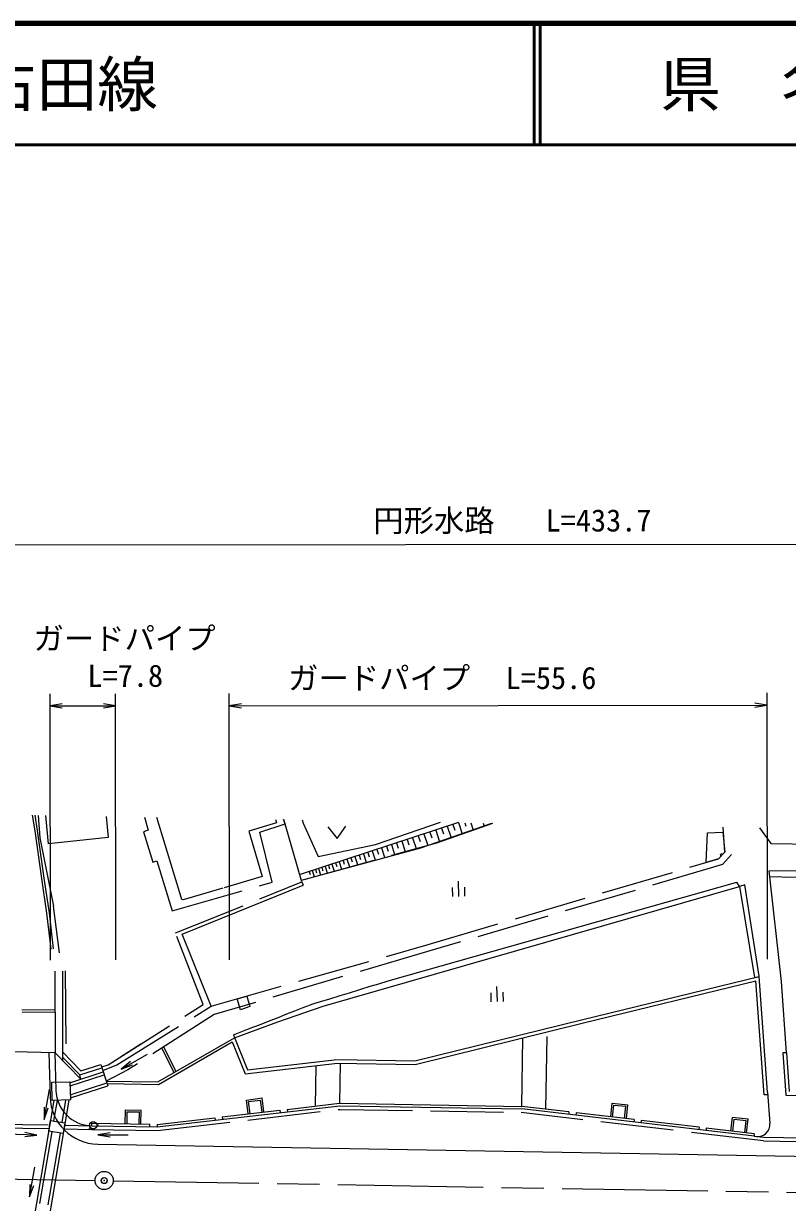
# Model space of a CAD drawing. Units: millimetres, scale not verified. Extents: x 40000 to 680000, y 20000 to 380000.
# Drawn here: x 255666 to 318619, y 282835 to 380000 of the extents above; entities that cross this region are included whole.
import ezdxf
from ezdxf.enums import TextEntityAlignment as Align

# ---------------------------------------------------------------- set-up
doc = ezdxf.new("R2010")
doc.units = ezdxf.units.MM
doc.header["$LTSCALE"] = 1000
doc.header["$PDMODE"] = 32
doc.header["$PDSIZE"] = 500
doc.linetypes.add('CHAIN', pattern=[18.5, 12, -1.5, 3.5, -1.5])
doc.linetypes.add('DASHED', pattern=[7.5, 6, -1.5])
for name, color, linetype, lineweight in [('M-BGD', 7, 'Continuous', 25), ('M-BGD-EXST', 7, 'Continuous', 25), ('M-BMK', 2, 'CHAIN', 13), ('M-BMK-SRVR', 3, 'Continuous', 25), ('M-STR-HTXT', 7, 'Continuous', 13), ('M-STR-STRC', 7, 'Continuous', 25), ('M-TTL', 2, 'Continuous', 140), ('M-TTL-LINE', 7, 'Continuous', 50)]:
    doc.layers.add(name, color=color, linetype=linetype, lineweight=lineweight)
doc.layers.add('M-OTRS', color=6, linetype='Continuous')
doc.layers.add('M-TTL-TXT', color=7, linetype='Continuous')
doc.styles.add('ＭＳ ゴシック', font='')
doc.styles.get('ＭＳ ゴシック').set_extended_font_data('MS Gothic')

# ---------------------------------------------------------------- blocks, each defined once
blk = doc.blocks.new('open_arrow')
at = {"color": 0, "linetype": 'Continuous', "lineweight": -2}
blk.add_lwpolyline([(7.5, 1.25), (0, 0), (7.5, -1.25)], dxfattribs=at)

msp = doc.modelspace()

# ---------------------------------------------------------------- linework, layer by layer
at = {"layer": 'M-BGD', "linetype": 'DASHED'}
for p, q in [((256614, 313467), (256411, 314745)), ((256811, 313499), (256614, 314741)), ((256869, 314737), (256992, 312883)), ((257724, 312386), (257494, 314726)), ((262466, 314641), (262648, 312903)), ((265618, 314586), (265937, 313508)), ((275134, 313343), (277213, 314049)), ((277213, 314049), (277094, 314389)), ((278609, 309250), (277114, 314388)), ((278637, 314362), (278703, 314104)), ((278703, 314104), (279954, 311348)), ((284659, 312335), (290016, 314166)), ((289712, 312468), (294331, 314092)), ((257167, 309544), (256614, 313467)), ((256812, 313495), (256811, 313499)), ((257365, 309573), (256812, 313495)), ((256992, 312883), (258119, 307251)), ((262648, 312903), (257724, 312386)), ((265937, 313508), (265554, 313390)), ((265554, 313390), (266325, 310877)), ((276155, 309235), (275134, 313343)), ((313448, 311714), (313319, 313765)), ((316307, 313713), (317245, 312429)), ((278777, 309463), (289712, 312468)), ((279954, 311348), (284659, 312335)), ((317245, 312429), (341299, 311966)), ((266325, 310877), (266654, 310984)), ((266654, 310984), (267913, 306871)), ((289002, 304094), (312950, 311162)), ((312950, 311162), (313448, 311714)), ((314012, 311517), (313255, 310678)), ((313255, 310678), (289157, 303566)), ((257595, 306665), (257167, 309544)), ((257794, 306691), (257365, 309573)), ((267913, 306871), (276155, 309235)), ((268185, 305052), (278609, 309250)), ((257931, 303721), (257595, 306665)), ((258129, 303743), (257794, 306691)), ((270476, 299160), (268185, 305052)), ((271136, 299013), (289002, 304094)), ((289157, 303566), (271369, 298320)), ((259097, 301915), (259150, 294959)), ((255524, 298714), (258280, 298731)), ((255549, 298514), (258281, 298531)), ((262624, 294186), (270476, 299160)), ((263338, 294189), (271136, 299013)), ((271369, 298320), (264256, 293756)), ((296720, 290747), (296817, 296388)), ((298716, 290514), (298826, 296884)), ((263651, 294837), (265341, 295907)), ((268068, 293537), (267056, 295552)), ((268241, 293637), (267234, 295642)), ((259487, 292701), (262235, 293591)), ((262103, 294001), (262624, 294186)), ((262195, 293716), (263338, 294189)), ((264256, 293756), (262482, 292830)), ((279718, 290775), (279775, 294104)), ((281722, 291005), (281779, 294305)), ((259495, 292441), (262312, 293354)), ((259515, 291711), (262529, 292688)), ((259522, 291451), (262606, 292450)), ((258420, 291248), (258133, 289549)), ((259134, 291268), (258823, 289432)), ((266701, 288764), (281753, 290507)), ((281714, 290506), (296711, 290247)), ((316659, 287903), (296682, 290249)), ((251700, 289022), (257772, 288918)), ((251705, 289322), (257823, 289217)), ((257983, 288661), (256659, 280825)), ((258986, 288897), (261275, 288857)), ((259037, 289196), (261280, 289157)), ((261275, 288857), (266701, 288764)), ((258673, 288544), (257349, 280707)), ((316659, 287903), (357870, 287193)), ((316679, 288203), (319969, 288146))]:
    msp.add_line(p, q, dxfattribs=at)
at = {"layer": 'M-BGD'}
for p, q in [((268696, 307813), (266647, 314569)), ((276506, 314133), (274219, 313441)), ((276425, 314400), (276506, 314133)), ((291514, 314140), (278470, 309862)), ((288396, 312069), (294267, 314093)), ((291053, 313989), (291206, 313523)), ((291053, 313989), (291206, 313523)), ((291519, 314142), (291824, 313211)), ((291519, 314142), (291824, 313211)), ((292027, 314131), (292124, 313835)), ((292535, 314123), (292730, 313529)), ((293530, 314105), (293617, 313841)), ((274219, 313441), (275341, 309690)), ((287726, 312898), (288019, 312003)), ((287726, 312898), (288019, 312003)), ((288196, 313052), (288350, 312582)), ((288196, 313052), (288350, 312582)), ((288666, 313206), (288975, 312266)), ((288666, 313206), (288975, 312266)), ((289152, 313365), (289311, 312880)), ((289152, 313365), (289311, 312880)), ((289637, 313524), (289955, 312554)), ((289637, 313524), (289955, 312554)), ((290112, 313680), (290268, 313205)), ((290112, 313680), (290268, 313205)), ((290588, 313836), (290899, 312886)), ((290588, 313836), (290899, 312886)), ((311920, 310858), (312027, 313312)), ((312027, 313312), (313293, 313364)), ((313293, 313364), (313448, 311714)), ((278564, 309406), (288396, 312069)), ((284786, 311933), (284912, 311548)), ((284786, 311933), (284912, 311548)), ((285171, 312060), (285424, 311290)), ((285171, 312060), (285424, 311290)), ((285576, 312192), (285709, 311788)), ((285576, 312192), (285709, 311788)), ((285980, 312325), (286246, 311516)), ((285980, 312325), (286246, 311516)), ((286406, 312465), (286545, 312039)), ((286406, 312465), (286545, 312039)), ((286831, 312604), (287110, 311753)), ((286831, 312604), (287110, 311753)), ((287278, 312751), (287425, 312304)), ((287278, 312751), (287425, 312304)), ((281995, 311018), (282099, 310703)), ((281995, 311018), (282099, 310703)), ((282310, 311121), (282517, 310491)), ((282310, 311121), (282517, 310491)), ((282642, 311230), (282750, 310899)), ((282642, 311230), (282750, 310899)), ((282973, 311339), (283190, 310676)), ((282973, 311339), (283190, 310676)), ((283321, 311453), (283435, 311105)), ((283321, 311453), (283435, 311105)), ((283669, 311567), (283898, 310871)), ((283669, 311567), (283898, 310871)), ((284035, 311687), (284155, 311321)), ((284035, 311687), (284155, 311321)), ((284401, 311807), (284642, 311075)), ((284401, 311807), (284642, 311075)), ((312950, 311162), (311920, 310858)), ((313448, 311714), (312950, 311162)), ((313119, 311406), (313116, 311506)), ((313202, 311558), (313117, 311506)), ((313154, 311387), (313119, 311406)), ((313202, 311558), (313273, 311520)), ((279208, 310104), (279288, 309858)), ((279208, 310104), (279288, 309858)), ((279453, 310184), (279614, 309693)), ((279453, 310184), (279614, 309693)), ((279711, 310269), (279795, 310011)), ((279711, 310269), (279795, 310011)), ((279969, 310353), (280138, 309837)), ((279969, 310353), (280138, 309837)), ((280240, 310442), (280329, 310171)), ((280240, 310442), (280329, 310171)), ((280511, 310531), (280689, 309989)), ((280511, 310531), (280689, 309989)), ((280796, 310625), (280889, 310340)), ((280796, 310625), (280889, 310340)), ((281081, 310718), (281268, 310148)), ((281081, 310718), (281268, 310148)), ((281381, 310816), (281479, 310517)), ((281381, 310816), (281479, 310517)), ((281680, 310915), (281877, 310315)), ((281680, 310915), (281877, 310315)), ((317106, 310169), (333742, 310243)), ((318143, 301044), (317106, 310169)), ((275341, 309690), (272188, 308754)), ((278609, 309250), (278718, 308979)), ((285716, 301103), (314451, 309231)), ((314660, 308881), (314451, 309231)), ((315121, 309021), (314663, 308865)), ((316294, 301483), (315121, 309021)), ((317164, 309659), (317892, 309695)), ((317892, 309695), (318465, 309645)), ((318465, 309645), (319544, 309677)), ((268749, 304958), (278718, 308979)), ((272085, 308749), (268809, 307769)), ((280359, 299024), (314660, 308880)), ((314660, 308880), (315910, 301375)), ((258613, 303394), (258119, 307251)), ((268809, 307769), (268696, 307813)), ((271136, 299013), (268749, 304958)), ((258303, 295203), (258260, 301905)), ((258905, 294520), (258910, 301905)), ((301753, 297916), (316294, 301469)), ((315910, 301375), (316294, 301469)), ((316978, 291914), (316294, 301469)), ((282524, 300123), (283387, 300388)), ((283387, 300388), (284238, 300649)), ((284238, 300649), (284932, 300861)), ((284932, 300861), (285716, 301103)), ((301825, 297625), (316020, 301093)), ((316692, 291703), (316020, 301093)), ((318545, 295172), (318143, 301044)), ((273259, 299616), (274077, 299849)), ((273537, 298719), (273259, 299616)), ((274077, 299849), (274319, 298981)), ((279431, 299173), (280063, 299368)), ((280063, 299368), (280907, 299626)), ((280907, 299626), (281766, 299890)), ((281766, 299890), (282524, 300123)), ((274319, 298981), (273537, 298719)), ((276625, 297714), (280359, 299024)), ((276717, 298114), (277362, 298366)), ((277362, 298366), (278015, 298621)), ((278015, 298621), (278699, 298888)), ((278699, 298888), (279304, 299124)), ((279304, 299124), (279431, 299173)), ((273041, 296415), (276625, 297714)), ((274346, 297189), (275096, 297482)), ((275096, 297482), (275853, 297777)), ((275853, 297777), (276717, 298114)), ((287914, 294499), (301753, 297916)), ((287948, 294199), (301825, 297625)), ((266733, 292764), (273041, 296415)), ((272958, 296648), (273527, 296869)), ((272958, 296648), (273046, 296417)), ((273046, 296417), (274120, 293751)), ((273527, 296869), (274346, 297189)), ((266785, 292563), (272859, 296079)), ((272859, 296079), (273927, 293426)), ((254820, 295263), (258241, 295204)), ((258241, 295204), (260386, 292992)), ((258241, 295204), (258333, 292063)), ((258905, 295211), (260387, 293684)), ((258905, 294520), (258905, 295211)), ((258905, 294781), (260302, 293341)), ((263706, 293806), (265867, 295061)), ((274120, 293751), (281512, 294607)), ((281552, 294609), (287914, 294499)), ((318540, 295172), (318246, 295152)), ((318246, 295152), (318485, 291672)), ((318540, 295172), (318765, 291968)), ((260302, 293341), (262125, 293932)), ((260387, 293684), (262032, 294217)), ((262032, 294217), (262606, 292450)), ((273927, 293426), (281547, 294309)), ((281547, 294309), (287948, 294199)), ((260386, 292992), (260302, 293341)), ((262480, 292837), (266733, 292764)), ((262545, 292636), (266785, 292563)), ((257364, 289669), (257792, 292132)), ((316995, 291698), (316692, 291703)), ((316978, 291914), (317177, 289346)), ((318485, 291672), (357936, 290993)), ((258166, 291241), (255753, 276970)), ((259388, 291275), (256976, 277004)), ((266687, 289064), (281719, 290805)), ((274030, 291274), (275319, 291443)), ((274180, 290133), (274030, 291274)), ((274199, 291144), (275190, 291274)), ((274328, 290153), (274199, 291144)), ((275320, 290283), (275190, 291274)), ((275469, 290302), (275319, 291443)), ((277392, 290506), (281696, 291004)), ((281719, 290805), (296717, 290547)), ((281722, 291005), (296720, 290747)), ((311912, 288763), (296717, 290547)), ((300613, 290291), (296740, 290746)), ((304061, 289885), (304183, 291029)), ((304183, 291029), (305476, 290892)), ((304211, 289870), (304316, 290864)), ((304316, 290864), (305311, 290758)), ((305205, 289764), (305311, 290758)), ((305354, 289748), (305476, 290892)), ((264040, 289310), (264060, 290460)), ((264060, 290460), (265360, 290437)), ((264190, 289307), (264208, 290307)), ((264208, 290307), (265207, 290290)), ((265190, 289290), (265207, 290290)), ((265340, 289287), (265360, 290437)), ((266664, 289263), (271432, 289815)), ((271432, 289815), (271455, 289616)), ((272028, 289884), (276796, 290437)), ((272028, 289884), (272051, 289686)), ((276796, 290437), (276819, 290238)), ((277392, 290506), (277415, 290307)), ((300613, 290291), (300590, 290092)), ((301209, 290221), (301186, 290022)), ((305976, 289661), (301209, 290221)), ((305976, 289661), (305953, 289462)), ((306572, 289591), (306549, 289393)), ((311339, 289031), (306572, 289591)), ((313962, 288722), (314083, 289865)), ((314083, 289865), (315376, 289728)), ((314111, 288706), (314217, 289700)), ((314217, 289700), (315211, 289595)), ((315105, 288600), (315211, 289595)), ((315255, 288584), (315376, 289728)), ((261049, 288811), (261202, 289035)), ((261280, 289157), (261284, 289357)), ((261280, 289157), (266687, 289064)), ((261284, 289357), (266083, 289275)), ((261697, 289219), (261838, 289223)), ((266080, 289075), (266083, 289275)), ((266664, 289263), (266687, 289064)), ((311339, 289031), (311316, 288833)), ((311935, 288961), (311912, 288763)), ((315866, 288298), (311912, 288763)), ((315889, 288497), (311935, 288961)), ((256761, 288392), (254262, 288473)), ((261797, 288398), (264297, 288404)), ((315889, 288497), (315866, 288298)), ((315866, 288298), (316063, 288275)), ((315866, 288298), (316679, 288203)), ((256162, 283288), (256590, 285751))]:
    msp.add_line(p, q, dxfattribs=at)
for points in [[(257986, 292737), (259485, 292778), (259527, 291278), (258027, 291237)], [(257887, 289591), (259070, 289390), (258919, 288503), (257736, 288703)]]:
    msp.add_lwpolyline(points, close=True, dxfattribs=at)
msp.add_circle((261398, 289191), 300, dxfattribs=at)
for centre, radius, start, end in [((261332, 292157), 3000, 181.67246, 269.01309), ((316180, 289268), 1000, 263.3025, 4.4263)]:
    msp.add_arc(centre, radius, start, end, dxfattribs=at)
at = {"layer": 'M-BGD-EXST'}
for p, q in [((291482, 309309), (291516, 308060)), ((290996, 308796), (291016, 308046)), ((291995, 308823), (292016, 308074)), ((294654, 300638), (294688, 299388)), ((294168, 300124), (294188, 299374)), ((295167, 300152), (295188, 299402))]:
    msp.add_line(p, q, dxfattribs=at)
msp.add_lwpolyline([(280729, 313797), (281507, 312818), (282229, 313839)], dxfattribs=at)
at = {"layer": 'M-BMK'}
for p, q in [((233614, 285133), (261560, 284652)), ((263060, 284626), (361545, 282929))]:
    msp.add_line(p, q, dxfattribs=at)
at = {"layer": 'M-BMK-SRVR'}
msp.add_circle((262307, 284644), 750, dxfattribs=at)
msp.add_point((262307, 284644), dxfattribs=at)
at = {"layer": 'M-OTRS'}
msp.add_point((262310, 284639), dxfattribs=at)
at = {"layer": 'M-STR-HTXT'}
for p, q in [((58191, 336822), (508521, 337306)), ((257876, 302816), (257853, 324760)), ((263270, 302822), (263246, 324766)), ((272638, 302832), (272614, 324776)), ((316922, 324824), (316945, 302880)), ((257854, 323760), (263247, 323766)), ((272615, 323776), (316923, 323824))]:
    msp.add_line(p, q, dxfattribs=at)
at = {"layer": 'M-STR-STRC'}
for p, q in [((257742, 295189), (257849, 291524)), ((261778, 287648), (357850, 285993))]:
    msp.add_line(p, q, dxfattribs=at)
msp.add_arc((261847, 291641), 4000, 181.67246, 269.01309, dxfattribs=at)
at = {"layer": 'M-TTL'}
msp.add_line((680000, 380000), (40000, 380000), dxfattribs=at)
at = {"layer": 'M-TTL-LINE'}
for p, q in [((297750, 380000), (297750, 370000)), ((298250, 380000), (298250, 370000)), ((40000, 370000), (680000, 370000))]:
    msp.add_line(p, q, dxfattribs=at)

# ---------------------------------------------------------------- block references
at = {"layer": 'M-BGD', "xscale": 133, "yscale": 133}
for p, rotation in [((263706, 293806), 30.1), ((257364, 289669), 80.1), ((256761, 288392), 178.1), ((261797, 288398), 0.1), ((256162, 283288), 80.1)]:
    msp.add_blockref('open_arrow', p, dxfattribs=dict(at, rotation=rotation))
at = {"layer": 'M-STR-HTXT', "xscale": 133, "yscale": 133}
for p, rotation in [((257854, 323760), 0.1), ((263247, 323766), 180.1), ((272615, 323776), 0.1), ((316923, 323824), 180.1)]:
    msp.add_blockref('open_arrow', p, dxfattribs=dict(at, rotation=rotation))

# ---------------------------------------------------------------- texts
at = {"layer": 'M-STR-HTXT', "style": 'ＭＳ ゴシック'}
for s, p in [('円形水路', (289491, 337568)), ('L=433.7', (303053, 337585)), ('ガードパイプ', (263993, 327854)), ('L=7.8', (264049, 324780)), ('ガードパイプ', (284969, 324585)), ('L=55.6', (299138, 324600))]:
    msp.add_text(s, height=1833, rotation=0.062, dxfattribs=at).set_placement(p, align=Align.BOTTOM_CENTER)
at = {"layer": 'M-TTL-TXT', "style": 'ＭＳ ゴシック'}
msp.add_text('一般県道\u3000大内右田線', height=3666, dxfattribs=at).set_placement((216734, 375000), align=Align.MIDDLE_LEFT)
msp.add_text('県\u3000名', height=3666, dxfattribs=at).set_placement((315625, 375000), align=Align.MIDDLE_CENTER)

doc.saveas('drawing.dxf')
